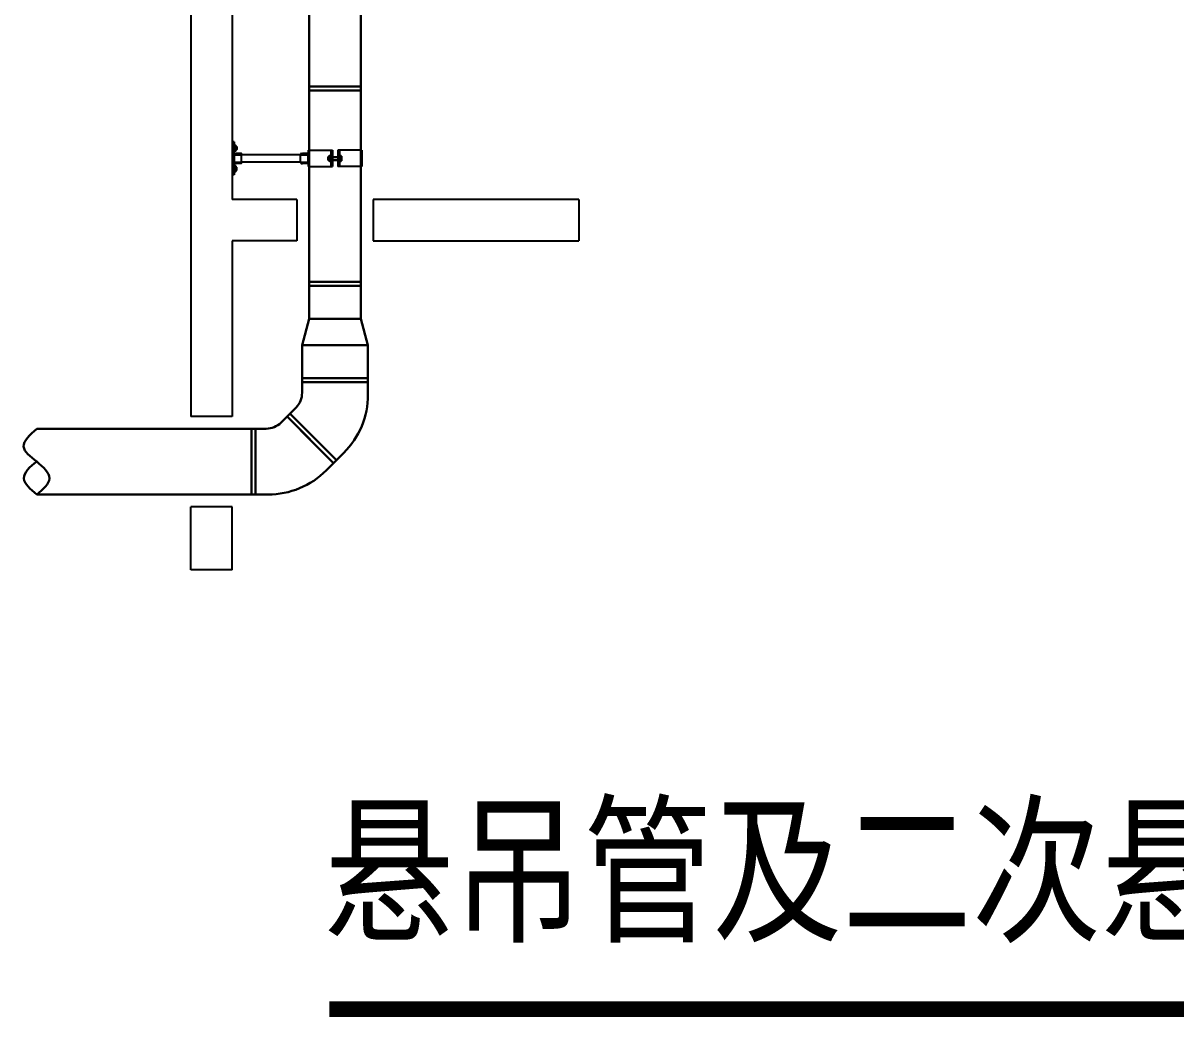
# Model space of a CAD drawing. Extents: x -452079 to 117456, y 3902 to 836955.
# Drawn here: x -303810 to -301228, y 198680 to 200907 of the extents above; entities that cross this region are included whole.
import ezdxf

# ---------------------------------------------------------------- set-up
doc = ezdxf.new("R2010")
doc.units = 0
doc.header["$LTSCALE"] = 1000
doc.header["$MEASUREMENT"] = 0
doc.layers.add('PUB_TITLE', color=4, linetype='Continuous')
doc.layers.add('固定系统', color=7, linetype='Continuous')
doc.layers.add('雨水管道', color=7, linetype='Continuous', lineweight=30)
doc.styles.add('-宋体', font='', dxfattribs={"width": 0.8})
doc.styles.get('-宋体').set_extended_font_data('SimSun')

msp = doc.modelspace()

# ---------------------------------------------------------------- linework, layer by layer
at = {"color": 5}
for p, q in [((-303433.49, 204637.7), (-303433.49, 200025.76)), ((-303341.33, 204084.74), (-303341.33, 200511.57)), ((-303196.18, 200511.57), (-303341.33, 200511.57)), ((-303196.18, 200511.57), (-303196.18, 200419.41)), ((-303025.69, 200511.57), (-303025.69, 200419.41)), ((-302564.89, 200511.57), (-303025.69, 200511.57)), ((-302564.89, 200511.57), (-302564.89, 200419.41)), ((-303196.18, 200419.41), (-303341.33, 200419.41)), ((-303341.33, 200419.41), (-303341.33, 200025.76)), ((-303025.69, 200419.41), (-302564.89, 200419.41)), ((-303341.33, 200025.76), (-303433.49, 200025.76)), ((-303433.49, 199682.13), (-303433.49, 199823.01)), ((-303341.33, 199823.01), (-303433.49, 199823.01)), ((-303341.33, 199682.13), (-303341.33, 199823.01)), ((-303341.33, 199682.13), (-303433.49, 199682.13))]:
    msp.add_line(p, q, dxfattribs=at)
for p, q in [((-303168.53, 200566.86), (-303168.53, 200244.3)), ((-303053.33, 200566.86), (-303053.33, 200244.3)), ((-303168.53, 200244.3), (-303168.53, 200327.25)), ((-303053.33, 200244.3), (-303053.33, 200327.25))]:
    msp.add_line(p, q)
at = {"layer": 'PUB_TITLE', "color": 20, "const_width": 35}
msp.add_lwpolyline([(-303123.34, 198697.63), (-298663.48, 198697.63)], dxfattribs=at)
at = {"layer": '固定系统'}
for p, q in [((-303341.33, 200640.59), (-303341.33, 200566.86)), ((-303336.73, 200640.59), (-303341.33, 200640.59)), ((-303336.73, 200637.83), (-303341.33, 200637.83)), ((-303336.73, 200640.59), (-303336.73, 200566.86)), ((-303336.44, 200630.45), (-303336.73, 200630.45)), ((-303336.44, 200630.45), (-303336.44, 200632)), ((-303336.44, 200630.45), (-303336.44, 200623.08)), ((-303333.07, 200630.45), (-303336.44, 200630.45)), ((-303335.52, 200632.92), (-303334, 200632.92)), ((-303333.07, 200632), (-303333.07, 200630.45)), ((-303333.07, 200630.45), (-303333.07, 200623.08)), ((-303331.53, 200630.45), (-303333.07, 200630.45)), ((-303331.53, 200630.45), (-303331.53, 200623.08)), ((-303331.53, 200630.45), (-303330.65, 200629.87)), ((-303336.44, 200629.87), (-303336.73, 200629.87)), ((-303336.44, 200623.67), (-303336.73, 200623.67)), ((-303336.44, 200623.08), (-303336.73, 200623.08)), ((-303336.73, 200611.84), (-303336.73, 200613.69)), ((-303336.73, 200595.62), (-303336.73, 200611.84)), ((-303336.73, 200599.3), (-303336.73, 200608.15)), ((-303336.44, 200623.08), (-303336.44, 200621.53)), ((-303333.07, 200623.08), (-303336.44, 200623.08)), ((-303335.52, 200620.61), (-303334, 200620.61)), ((-303330.65, 200629.87), (-303333.07, 200629.87)), ((-303330.65, 200623.67), (-303333.07, 200623.67)), ((-303333.07, 200623.08), (-303333.07, 200621.53)), ((-303331.53, 200623.08), (-303333.07, 200623.08)), ((-303321.15, 200614.8), (-303332.2, 200614.8)), ((-303331.53, 200623.08), (-303330.65, 200623.67)), ((-303330.65, 200629.87), (-303330.65, 200623.67)), ((-303320.05, 200611.84), (-303320.05, 200613.69)), ((-303187.98, 200612.02), (-303320.05, 200612.02)), ((-303320.05, 200595.62), (-303320.05, 200611.84)), ((-303187.98, 200611.84), (-303187.98, 200613.69)), ((-303187.98, 200595.62), (-303187.98, 200611.84)), ((-303187.98, 200599.3), (-303187.98, 200608.15)), ((-303172.4, 200614.8), (-303183.45, 200614.8)), ((-303171.3, 200622.16), (-303116.92, 200622.16)), ((-303171.3, 200622.16), (-303171.3, 200585.29)), ((-303171.3, 200622.16), (-303171.3, 200585.29)), ((-303171.3, 200611.84), (-303171.3, 200613.69)), ((-303171.3, 200595.62), (-303171.3, 200611.84)), ((-303125.81, 200607.41), (-303126.69, 200606.83)), ((-303126.69, 200606.83), (-303126.69, 200600.63)), ((-303126.69, 200606.83), (-303124.26, 200606.83)), ((-303125.81, 200607.41), (-303125.81, 200600.04)), ((-303125.81, 200607.41), (-303124.26, 200607.41)), ((-303124.26, 200608.96), (-303124.26, 200607.41)), ((-303124.26, 200607.41), (-303124.26, 200600.04)), ((-303124.26, 200607.41), (-303120.89, 200607.41)), ((-303121.82, 200609.88), (-303123.34, 200609.88)), ((-303120.89, 200607.41), (-303120.89, 200608.96)), ((-303120.89, 200607.41), (-303120.89, 200600.04)), ((-303120.89, 200607.41), (-303120.61, 200607.41)), ((-303120.89, 200606.83), (-303120.61, 200606.83)), ((-303120.61, 200622.16), (-303120.61, 200585.29)), ((-303116.92, 200622.16), (-303116.92, 200585.29)), ((-303116.92, 200607.41), (-303112.32, 200607.41)), ((-303116.92, 200606.83), (-303104.94, 200606.83)), ((-303112.32, 200607.41), (-303104.94, 200607.41)), ((-303050.57, 200622.16), (-303104.94, 200622.16)), ((-303104.94, 200622.16), (-303104.94, 200585.29)), ((-303101.26, 200622.16), (-303101.26, 200585.29)), ((-303101.26, 200607.41), (-303101.26, 200600.04)), ((-303101.26, 200607.41), (-303100.72, 200607.41)), ((-303101.26, 200606.83), (-303100.72, 200606.83)), ((-303100.07, 200609.88), (-303100.72, 200609.18)), ((-303100.72, 200607.41), (-303100.72, 200609.18)), ((-303100.72, 200607.41), (-303100.72, 200600.04)), ((-303100.07, 200607.41), (-303100.07, 200609.88)), ((-303100.07, 200609.88), (-303097.63, 200609.88)), ((-303100.07, 200607.41), (-303100.07, 200600.04)), ((-303100.07, 200607.41), (-303096.71, 200607.41)), ((-303096.71, 200608.96), (-303096.71, 200598.49)), ((-303050.57, 200622.16), (-303050.57, 200585.29)), ((-303336.73, 200593.76), (-303336.73, 200595.62)), ((-303336.44, 200584.37), (-303336.73, 200584.37)), ((-303336.44, 200583.79), (-303336.73, 200583.79)), ((-303336.44, 200584.37), (-303336.44, 200585.92)), ((-303336.44, 200577), (-303336.44, 200584.37)), ((-303333.07, 200584.37), (-303336.44, 200584.37)), ((-303335.52, 200586.84), (-303334, 200586.84)), ((-303333.07, 200584.37), (-303333.07, 200585.92)), ((-303331.53, 200584.37), (-303333.07, 200584.37)), ((-303333.07, 200577), (-303333.07, 200584.37)), ((-303330.65, 200583.79), (-303333.07, 200583.79)), ((-303321.15, 200592.65), (-303332.2, 200592.65)), ((-303331.53, 200584.37), (-303330.65, 200583.79)), ((-303331.53, 200577), (-303331.53, 200584.37)), ((-303330.65, 200577.59), (-303330.65, 200583.79)), ((-303320.05, 200595.62), (-303320.05, 200593.76)), ((-303187.98, 200595.43), (-303320.05, 200595.43)), ((-303187.98, 200593.76), (-303187.98, 200595.62)), ((-303172.4, 200592.65), (-303183.45, 200592.65)), ((-303171.3, 200595.62), (-303171.3, 200593.76)), ((-303171.3, 200585.29), (-303116.92, 200585.29)), ((-303126.69, 200600.63), (-303124.26, 200600.63)), ((-303125.81, 200600.04), (-303126.69, 200600.63)), ((-303125.81, 200600.04), (-303124.26, 200600.04)), ((-303124.26, 200600.04), (-303120.89, 200600.04)), ((-303124.26, 200600.04), (-303124.26, 200598.49)), ((-303121.82, 200597.57), (-303123.34, 200597.57)), ((-303120.89, 200600.63), (-303120.61, 200600.63)), ((-303120.89, 200600.04), (-303120.89, 200598.49)), ((-303120.89, 200600.04), (-303120.61, 200600.04)), ((-303116.92, 200600.63), (-303104.94, 200600.63)), ((-303116.92, 200600.04), (-303111.81, 200600.04)), ((-303111.81, 200600.04), (-303104.94, 200600.04)), ((-303050.57, 200585.29), (-303104.94, 200585.29)), ((-303101.26, 200600.63), (-303100.72, 200600.63)), ((-303101.26, 200600.04), (-303100.72, 200600.04)), ((-303100.72, 200600.04), (-303100.72, 200598.28)), ((-303100.07, 200597.57), (-303100.72, 200598.28)), ((-303100.07, 200600.04), (-303100.07, 200597.57)), ((-303100.07, 200600.04), (-303096.71, 200600.04)), ((-303100.07, 200597.57), (-303097.63, 200597.57)), ((-303336.73, 200569.63), (-303341.33, 200569.63)), ((-303336.73, 200566.86), (-303341.33, 200566.86)), ((-303336.44, 200577.59), (-303336.73, 200577.59)), ((-303336.44, 200577), (-303336.73, 200577)), ((-303336.44, 200577), (-303336.44, 200575.45)), ((-303333.07, 200577), (-303336.44, 200577)), ((-303335.52, 200574.53), (-303334, 200574.53)), ((-303330.65, 200577.59), (-303333.07, 200577.59)), ((-303331.53, 200577), (-303333.07, 200577)), ((-303333.07, 200575.45), (-303333.07, 200577)), ((-303331.53, 200577), (-303330.65, 200577.59))]:
    msp.add_line(p, q, dxfattribs=at)
at = {"layer": '固定系统', "ltscale": 0.2}
for p, q in [((-303335.62, 200614.8), (-303332.2, 200614.8)), ((-303335.62, 200611.84), (-303321.16, 200611.84)), ((-303186.87, 200614.8), (-303183.45, 200614.8)), ((-303186.87, 200611.84), (-303172.41, 200611.84)), ((-303335.62, 200595.61), (-303321.16, 200595.61)), ((-303335.62, 200592.65), (-303332.2, 200592.65)), ((-303186.87, 200595.61), (-303172.41, 200595.61)), ((-303186.87, 200592.65), (-303183.45, 200592.65))]:
    msp.add_line(p, q, dxfattribs=at)
at = {"layer": '固定系统'}
for centre, radius, start, end in [((-303335.52, 200632), 0.922, 90, 180), ((-303335.52, 200631.37), 0.922, 180.06191, 270.06191), ((-303335.52, 200629.53), 0.922, 89.93809, 179.93809), ((-303334, 200632), 0.922, 0, 90), ((-303334, 200631.37), 0.922, 269.93809, 359.93809), ((-303334, 200629.53), 0.922, 0.06191, 90.06191), ((-303335.62, 200613.69), 1.11, 90, 180), ((-303335.62, 200612.94), 1.11, 180.06191, 270.06191), ((-303335.62, 200610.73), 1.11, 89.93809, 179.93809), ((-303335.52, 200624), 0.922, 180.06191, 270.06191), ((-303335.52, 200622.16), 0.922, 89.93809, 179.93809), ((-303335.52, 200621.53), 0.922, 180, 270), ((-303334, 200624), 0.922, 269.93809, 359.93809), ((-303334, 200622.16), 0.922, 0.06191, 90.06191), ((-303334, 200621.53), 0.922, 270, 0), ((-303321.15, 200612.94), 1.11, 269.93809, 359.93809), ((-303321.15, 200610.73), 1.11, 0.06191, 90.06191), ((-303321.15, 200613.69), 1.11, 0, 90), ((-303186.87, 200613.69), 1.11, 90, 180), ((-303186.87, 200612.94), 1.11, 180.06191, 270.06191), ((-303186.87, 200610.73), 1.11, 89.93809, 179.93809), ((-303172.4, 200612.94), 1.11, 269.93809, 359.93809), ((-303172.4, 200610.73), 1.11, 0.06191, 90.06191), ((-303172.4, 200613.69), 1.11, 0, 90), ((-303123.34, 200608.96), 0.922, 90, 180), ((-303123.34, 200608.33), 0.922, 180.06191, 270.06191), ((-303123.34, 200606.49), 0.922, 89.93809, 179.93809), ((-303121.82, 200608.96), 0.922, 0, 90), ((-303121.82, 200608.33), 0.922, 269.93809, 359.93809), ((-303121.82, 200606.49), 0.922, 0.06191, 90.06191), ((-303097.63, 200608.96), 0.922, 0, 90), ((-303097.63, 200608.33), 0.922, 269.93809, 359.93809), ((-303097.63, 200606.49), 0.922, 0.06191, 90.06191), ((-303335.62, 200596.72), 1.11, 180.06191, 270.06191), ((-303335.62, 200594.51), 1.11, 89.93809, 179.93809), ((-303335.62, 200593.76), 1.11, 180, 270), ((-303335.52, 200585.92), 0.922, 90, 180), ((-303335.52, 200585.29), 0.922, 180.06191, 270.06191), ((-303335.52, 200583.45), 0.922, 89.93809, 179.93809), ((-303334, 200585.92), 0.922, 0, 90), ((-303334, 200585.29), 0.922, 269.93809, 359.93809), ((-303334, 200583.45), 0.922, 0.06191, 90.06191), ((-303321.15, 200596.72), 1.11, 269.93809, 359.93809), ((-303321.15, 200594.51), 1.11, 0.06191, 90.06191), ((-303321.15, 200593.76), 1.11, 270, 0), ((-303186.87, 200596.72), 1.11, 180.06191, 270.06191), ((-303186.87, 200594.51), 1.11, 89.93809, 179.93809), ((-303186.87, 200593.76), 1.11, 180, 270), ((-303172.4, 200596.72), 1.11, 269.93809, 359.93809), ((-303172.4, 200594.51), 1.11, 0.06191, 90.06191), ((-303172.4, 200593.76), 1.11, 270, 0), ((-303123.34, 200600.96), 0.922, 180.06191, 270.06191), ((-303123.34, 200599.12), 0.922, 89.93809, 179.93809), ((-303123.34, 200598.49), 0.922, 180, 270), ((-303121.82, 200600.96), 0.922, 269.93809, 359.93809), ((-303121.82, 200599.12), 0.922, 0.06191, 90.06191), ((-303121.82, 200598.49), 0.922, 270, 0), ((-303097.63, 200600.96), 0.922, 269.93809, 359.93809), ((-303097.63, 200599.12), 0.922, 0.06191, 90.06191), ((-303097.63, 200598.49), 0.922, 270, 0), ((-303335.52, 200577.92), 0.922, 180.06191, 270.06191), ((-303335.52, 200576.08), 0.922, 89.93809, 179.93809), ((-303335.52, 200575.45), 0.922, 180, 270), ((-303334, 200577.92), 0.922, 269.93809, 359.93809), ((-303334, 200576.08), 0.922, 0.06191, 90.06191), ((-303334, 200575.45), 0.922, 270, 0)]:
    msp.add_arc(centre, radius, start, end, dxfattribs=at)
at = {"layer": '雨水管道'}
for p, q in [((-303168.53, 201119.82), (-303168.53, 200244.3)), ((-303053.33, 201119.82), (-303053.33, 200244.3)), ((-303053.33, 200765.01), (-303168.53, 200765.01)), ((-303053.33, 200755.79), (-303168.53, 200755.79)), ((-303168.53, 200327.25), (-303053.33, 200327.25)), ((-303168.53, 200318.03), (-303053.33, 200318.03)), ((-303184.66, 200185.32), (-303168.53, 200244.3)), ((-303168.53, 200244.3), (-303053.33, 200244.3)), ((-303037.21, 200185.32), (-303053.33, 200244.3)), ((-303184.66, 200185.32), (-303037.21, 200185.32)), ((-303184.66, 200078.27), (-303184.66, 200185.32)), ((-303037.21, 200074.46), (-303037.21, 200185.32)), ((-303037.21, 200111.59), (-303184.66, 200111.59)), ((-303184.66, 200078.27), (-303184.66, 200111.59)), ((-303037.21, 200111.59), (-303184.66, 200111.59)), ((-303037.21, 200102.38), (-303184.66, 200102.38)), ((-303037.21, 200102.38), (-303184.66, 200102.38)), ((-303037.21, 200074.46), (-303037.21, 200111.59)), ((-303198.16, 200045.69), (-303232.24, 200011.61)), ((-303114.19, 199921.12), (-303218.46, 200025.39)), ((-303107.68, 199927.64), (-303211.94, 200031.91)), ((-303298.14, 199998.11), (-303778.97, 199998.11)), ((-303298.14, 199998.11), (-303264.83, 199998.11)), ((-303298.14, 199850.65), (-303298.14, 199998.11)), ((-303288.93, 199850.65), (-303288.93, 199998.11)), ((-303187.92, 199994.85), (-303114.19, 199921.12)), ((-303091.19, 199944.12), (-303130.68, 199904.64)), ((-303298.14, 199850.65), (-303778.97, 199850.65)), ((-303298.14, 199850.65), (-303261.01, 199850.65))]:
    msp.add_line(p, q, dxfattribs=at)
for centre, radius, start, end in [((-303230.74, 200078.27), 46.08, 315, 0), ((-303221.53, 200074.46), 184.32, 315, 0), ((-303264.83, 200044.19), 46.08, 270, 315), ((-303261.01, 200034.97), 184.32, 270, 315)]:
    msp.add_arc(centre, radius, start, end, dxfattribs=at)
msp.add_spline([(-303778.97, 199998.11), (-303808.39, 199958.12), (-303778.97, 199924.38), (-303750.36, 199886.79), (-303778.97, 199850.65)], degree=3, dxfattribs=at)
msp.add_open_spline([(-303778.97, 199924.38), (-303794.47, 199913.22), (-303821.45, 199886.37), (-303793.02, 199862.46), (-303778.97, 199850.65)], degree=3, knots=[107.7794865, 107.7794865, 107.7794865, 107.7794865, 159.0353728, 209.0516869, 209.0516869, 209.0516869, 209.0516869], dxfattribs=at)

# ---------------------------------------------------------------- texts
at = {"layer": 'PUB_TITLE', "color": 7, "style": '-宋体', "width": 0.8}
msp.add_text('悬吊管及二次悬吊系统安装节点图  ', height=265.8228, dxfattribs=at).set_placement((-303135.32, 198875.78))

doc.saveas('drawing.dxf')
